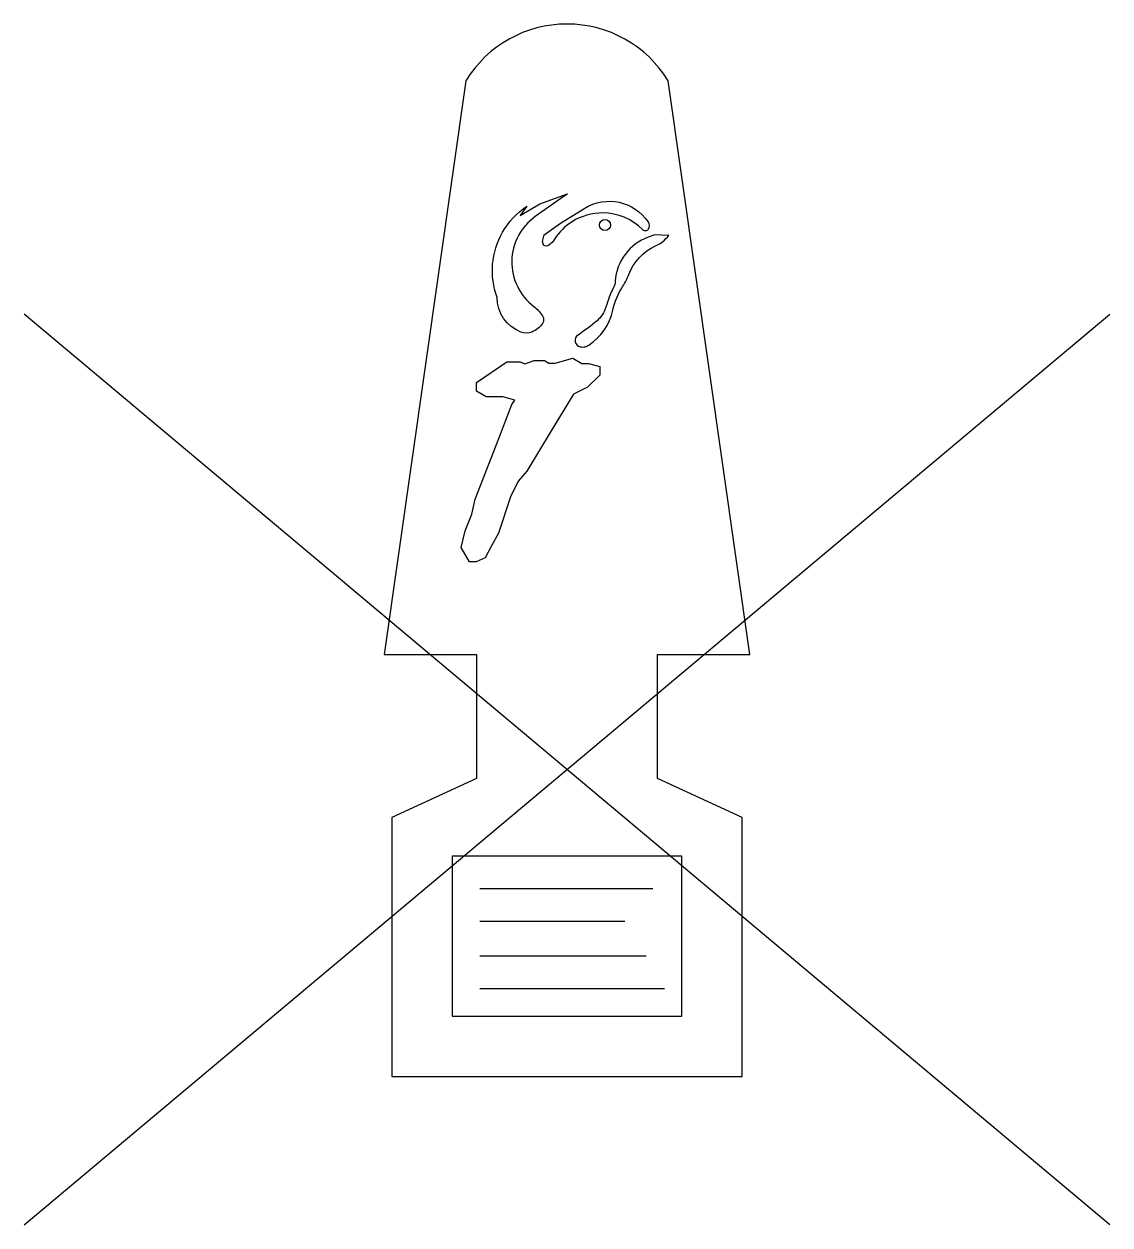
# Model space of a CAD drawing. Extents: x -2.09 to 2.09, y -1.75 to 2.87.
import ezdxf

# ---------------------------------------------------------------- set-up
doc = ezdxf.new("R2010")
doc.units = 0

msp = doc.modelspace()

# ---------------------------------------------------------------- linework, layer by layer
for p, q in [((-2.0894, -1.7532), (2.0894, 1.7532)), ((2.0894, -1.7532), (-2.0894, 1.7532)), ((-0.3351, -0.4571), (0.3305, -0.4571)), ((-0.3351, -0.5837), (0.2227, -0.5837)), ((-0.3351, -0.7167), (0.3051, -0.7167)), ((-0.3351, -0.8433), (0.3748, -0.8433))]:
    msp.add_line(p, q)
for points in [[(0.3891, 2.6525, 0.261282), (0, 2.8707, 0.261282), (-0.3891, 2.6525), (-0.7031, 0.4432), (-0.3481, 0.4432), (-0.3481, -0.0342), (-0.6741, -0.1842), (-0.6741, -1.1819), (0, -1.1819), (0.6741, -1.1819), (0.6741, -0.1842), (0.3481, -0.0342), (0.3481, 0.4432), (0.7031, 0.4432)], [(0.0014, 2.2164), (-0.1219, 2.1293, 0.506874), (-0.128, 1.7837, -0.088901), (-0.0942, 1.747, -0.290904), (-0.0942, 1.7181, -0.160204), (-0.1347, 1.6849, -0.186725), (-0.1775, 1.6849, -0.307903), (-0.2693, 1.8178, -0.219717), (-0.2479, 2.0688, -0.115145), (-0.155, 2.1691), (-0.1803, 2.1341), (-0.1044, 2.1786)], [(-0.0898, 2.0191), (-0.094, 2.0336), (-0.0874, 2.0584), (-0.0256, 2.1037), (0.0682, 2.1615, -0.401268), (0.3117, 2.1094, -0.30754), (0.3117, 2.0799, -0.52959), (0.2905, 2.0799, 0.196508), (0.1378, 2.1434, 0.143294), (0.0197, 2.1096, 0.110337), (-0.0478, 2.0423, -0.092857), (-0.0695, 2.0191, -0.32743)], [(0.3913, 2.0569), (0.3378, 2.0593), (0.312, 2.0497, 0.295857), (0.1857, 1.8805, -0.100217), (0.1791, 1.856, 0.04658), (0.1498, 1.7811, -0.148312), (0.1157, 1.7283, -0.029319), (0.0424, 1.6733, 0.67171), (0.0515, 1.6279, 0.108339), (0.0702, 1.6283, 0.085642), (0.0838, 1.6343, 0.19392), (0.1765, 1.7685, -0.085966), (0.2149, 1.8611, 0.050198), (0.2376, 1.9063, -0.197871), (0.341, 2.0164, 0.127107)]]:
    msp.add_lwpolyline(points, format="xyb", close=True)
for points in [[(-0.3533, 1.0409), (-0.2624, 1.2754), (-0.2118, 1.4057), (-0.2009, 1.4227), (-0.2472, 1.435), (-0.3116, 1.435), (-0.3478, 1.4574), (-0.3478, 1.49), (-0.2312, 1.5699), (-0.1798, 1.5699), (-0.1624, 1.5619), (-0.1269, 1.5749), (-0.0871, 1.5749), (-0.0697, 1.5655), (-0.0458, 1.5655), (0.0222, 1.5836), (0.0577, 1.5634), (0.0823, 1.5634), (0.1258, 1.5525), (0.1258, 1.5185), (0.0787, 1.4729), (0.0244, 1.4455), (-0.0608, 1.3038), (-0.1542, 1.1486), (-0.1881, 1.1102), (-0.2179, 1.0498), (-0.2631, 0.9103), (-0.2901, 0.8615), (-0.3155, 0.8156), (-0.3498, 0.8004), (-0.3746, 0.8004), (-0.4074, 0.855), (-0.3913, 0.919), (-0.3666, 0.9838)], [(-0.4415, -0.3331), (-0.4415, -0.9494), (0, -0.9494), (0.4415, -0.9494), (0.4415, -0.3331)]]:
    msp.add_lwpolyline(points, close=True)
msp.add_circle((0.1462, 2.0966), 0.0212)

doc.saveas('drawing.dxf')
